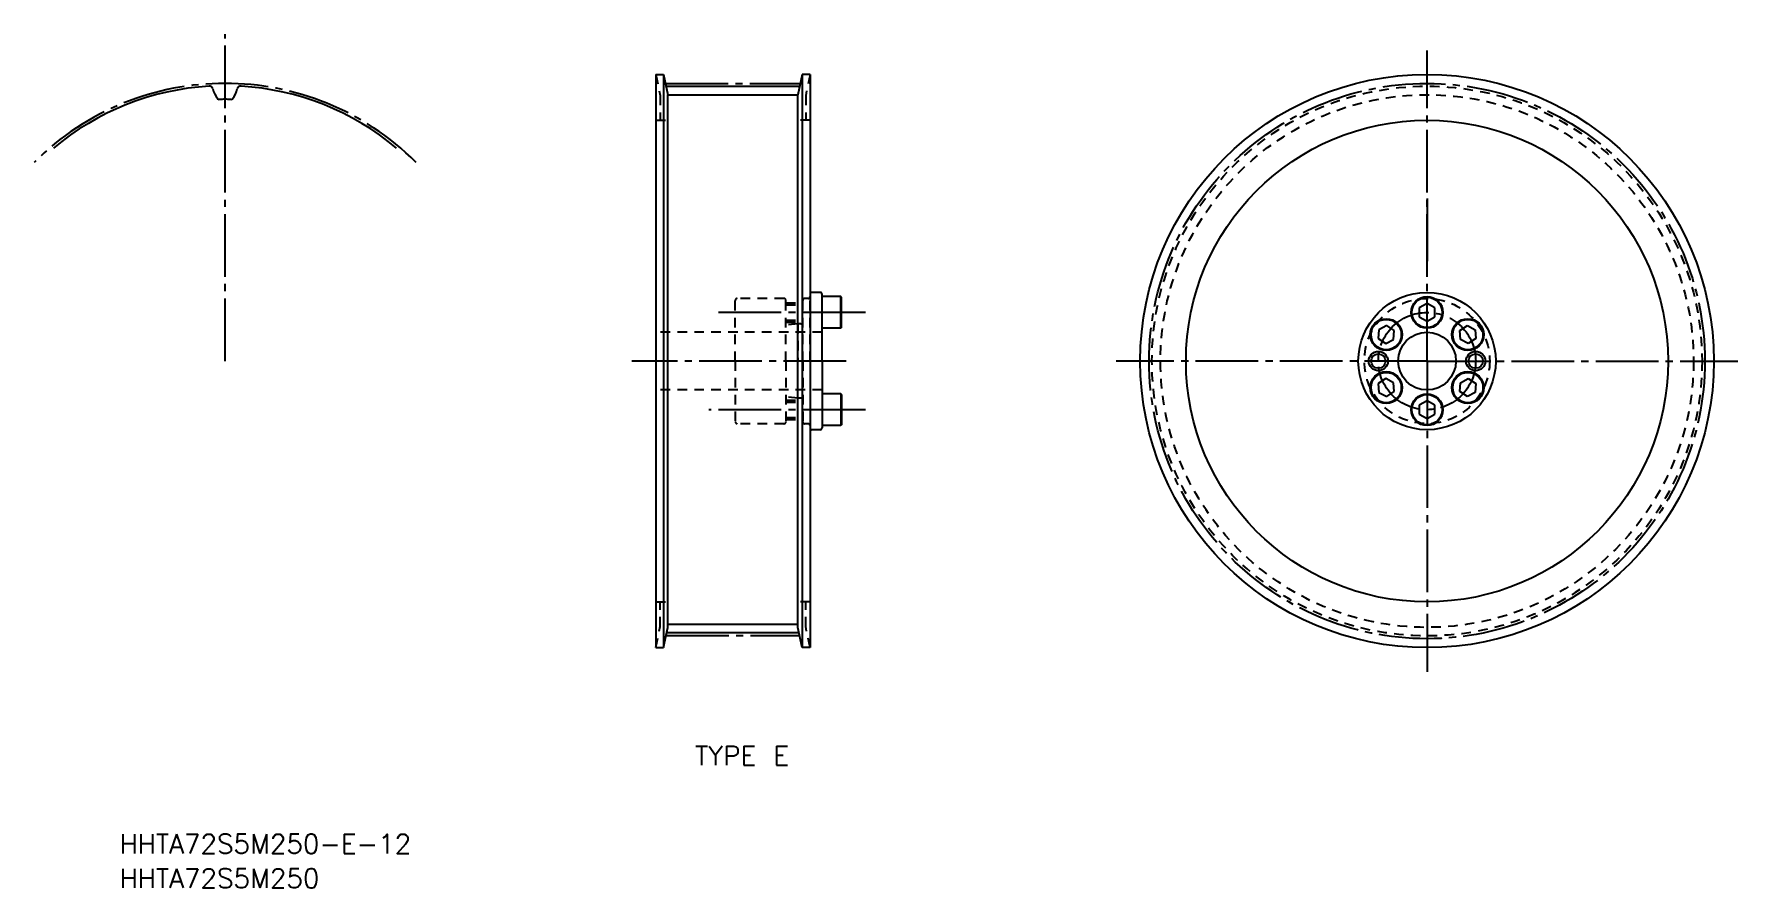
# Model space of a CAD drawing. Extents: x 45 to 399, y -114 to 63.
import ezdxf
from ezdxf.enums import TextEntityAlignment as Align

# ---------------------------------------------------------------- set-up
doc = ezdxf.new("R2010")
doc.units = 0
doc.linetypes.add('CENTER', pattern=[17.5, 13, -1.5, 1.5, -1.5])
doc.linetypes.add('DASHED', pattern=[3.5, 2, -1.5])
doc.layers.get('0').update_dxf_attribs({"linetype": 'CONTINUOUS'})
doc.layers.add('CENTER', color=1, linetype='CENTER')
doc.styles.get("Standard").update_dxf_attribs({"font": 'txt.shx', "bigfont": '@extfont2.shx'})

msp = doc.modelspace()

# ---------------------------------------------------------------- linework, layer by layer
at = {"color": 7, "linetype": 'CONTINUOUS'}
for p, q in [((174.21, 54.76), (174.21, -64.24)), ((174.21, 54.76), (175.84, 54.76)), ((175.84, 54.76), (176.71, 50.55)), ((175.84, 54.76), (175.84, -64.24)), ((204.58, 54.76), (203.71, 50.55)), ((206.21, 54.76), (204.58, 54.76)), ((204.58, 54.76), (204.58, -64.24)), ((206.21, 54.76), (206.21, -64.24)), ((176.34, 52.33), (204.08, 52.33)), ((176.71, -60.03), (176.71, 50.55)), ((203.71, -60.03), (203.71, 50.55)), ((208.31, 9.51), (206.61, 9.51)), ((208.71, -4.74), (208.71, 9.11)), ((208.71, 2.06), (208.71, 8.66)), ((212.62, 8.66), (208.71, 8.66)), ((208.71, 3.36), (208.71, 7.36)), ((212.62, 2.06), (212.62, 8.66)), ((212.71, 8.5), (212.62, 8.66)), ((212.71, 2.22), (212.71, 8.5)), ((334.21, 7.21), (332.61, 6.29)), ((335.81, 6.29), (334.21, 7.21)), ((332.61, 6.29), (332.61, 4.44)), ((332.61, 4.44), (334.21, 3.51)), ((334.21, 3.51), (335.81, 4.44)), ((335.01, 6.75), (335.01, 6.75)), ((335.41, 6.52), (335.41, 6.52)), ((335.81, 4.44), (335.81, 6.29)), ((212.62, 2.06), (208.71, 2.06)), ((212.71, 2.22), (212.62, 2.06)), ((324.19, 1.77), (324.09, -0.08)), ((325.84, 2.61), (324.19, 1.77)), ((327.39, 1.6), (325.84, 2.61)), ((327.29, -0.24), (327.39, 1.6)), ((341.03, 1.6), (342.58, 2.61)), ((341.13, -0.24), (341.03, 1.6)), ((342.58, 2.61), (344.23, 1.77)), ((344.23, 1.77), (344.33, -0.08)), ((324.09, -0.08), (325.64, -1.08)), ((325.64, -1.08), (327.29, -0.24)), ((342.78, -1.08), (341.13, -0.24)), ((344.33, -0.08), (342.78, -1.08)), ((206.21, -4.74), (206.21, -18.59)), ((208.71, -4.74), (208.71, -18.59)), ((325.64, -8.39), (324.09, -9.4)), ((324.09, -9.4), (324.19, -11.25)), ((327.29, -9.23), (325.64, -8.39)), ((327.39, -11.08), (327.29, -9.23)), ((341.03, -11.08), (341.13, -9.23)), ((341.13, -9.23), (342.78, -8.39)), ((342.78, -8.39), (344.33, -9.4)), ((344.33, -9.4), (344.23, -11.25)), ((208.71, -11.54), (208.71, -18.14)), ((212.62, -11.54), (208.71, -11.54)), ((208.71, -12.84), (208.71, -16.84)), ((212.62, -11.54), (212.62, -18.14)), ((212.71, -11.7), (212.62, -11.54)), ((212.71, -11.7), (212.71, -17.98)), ((324.19, -11.25), (325.84, -12.08)), ((325.84, -12.08), (327.39, -11.08)), ((334.21, -12.99), (332.61, -13.91)), ((332.61, -13.91), (332.61, -15.76)), ((335.81, -13.91), (334.21, -12.99)), ((335.81, -15.76), (335.81, -13.91)), ((342.58, -12.08), (341.03, -11.08)), ((344.23, -11.25), (342.58, -12.08)), ((332.61, -15.76), (334.21, -16.69)), ((334.21, -16.69), (335.81, -15.76)), ((208.31, -18.99), (206.61, -18.99)), ((212.62, -18.14), (208.71, -18.14)), ((212.71, -17.98), (212.62, -18.14)), ((175.84, -64.24), (176.71, -60.03)), ((204.58, -64.24), (203.71, -60.03)), ((176.49, -61.11), (203.93, -61.11)), ((174.21, -64.24), (175.84, -64.24)), ((206.21, -64.24), (204.58, -64.24))]:
    msp.add_line(p, q, dxfattribs=at)
at = {"color": 3, "linetype": 'DASHED'}
for p, q in [((174.21, 54.76), (175.11, 50.39)), ((206.21, 54.76), (205.31, 50.39)), ((175.11, 50.39), (175.11, 45.26)), ((205.31, 50.39), (205.31, 45.26)), ((174.21, 45.26), (176.71, 45.26)), ((206.21, 45.26), (203.71, 45.26)), ((190.71, -4.74), (190.71, 7.86)), ((200.81, 8.26), (191.11, 8.26)), ((201.21, -4.74), (201.21, 7.86)), ((201.21, 7.36), (204.71, 7.36)), ((204.71, -4.74), (204.71, 7.86)), ((205.8, 8.26), (205.11, 8.26)), ((206.21, -4.74), (206.21, 9.11)), ((201.21, 6.96), (204.71, 6.96)), ((201.21, 3.76), (204.71, 3.76)), ((208.71, 1.26), (174.21, 1.26)), ((201.21, 3.36), (204.71, 3.36)), ((203.71, 2.96), (201.21, 2.71)), ((203.71, 2.96), (203.71, -4.74)), ((204.3, 2.96), (203.71, 2.96)), ((190.71, -4.74), (190.71, -17.34)), ((201.21, -4.74), (201.21, -17.34)), ((203.71, -12.44), (203.71, -4.74)), ((204.71, -4.74), (204.71, -17.34)), ((208.71, -10.74), (174.21, -10.74)), ((203.71, -12.44), (201.21, -12.19)), ((201.21, -12.84), (204.71, -12.84)), ((201.21, -13.24), (204.71, -13.24)), ((204.3, -12.44), (203.71, -12.44)), ((201.21, -16.44), (204.71, -16.44)), ((201.21, -16.84), (204.71, -16.84)), ((200.81, -17.74), (191.11, -17.74)), ((205.8, -17.74), (205.11, -17.74)), ((174.21, -54.74), (176.71, -54.74)), ((175.11, -59.86), (175.11, -54.74)), ((206.21, -54.74), (203.71, -54.74)), ((205.31, -59.86), (205.31, -54.74)), ((174.21, -64.24), (175.11, -59.86)), ((206.21, -64.24), (205.31, -59.86))]:
    msp.add_line(p, q, dxfattribs=at)
at = {"color": 3, "linetype": 'CONTINUOUS'}
for p, q in [((176.71, 50.56), (203.71, 50.56)), ((176.71, -59.34), (203.71, -59.34))]:
    msp.add_line(p, q, dxfattribs=at)
at = {"color": 7, "linetype": 'CONTINUOUS'}
for centre, radius in [((334.21, -4.74), 59.5), ((334.21, -4.74), 50), ((334.21, -4.74), 14.25), ((334.21, 5.36), 3.3), ((334.21, 5.36), 3.14), ((325.74, 0.76), 3.3), ((325.74, 0.76), 3.14), ((342.68, 0.76), 3.3), ((342.68, 0.76), 3.14), ((334.21, -4.74), 6), ((324.11, -4.74), 1.5), ((344.31, -4.74), 1.5), ((325.74, -10.24), 3.3), ((342.68, -10.24), 3.3), ((325.74, -10.24), 3.14), ((342.68, -10.24), 3.14), ((334.21, -14.84), 3.3), ((334.21, -14.84), 3.14)]:
    msp.add_circle(centre, radius, dxfattribs=at)
at = {"color": 3, "linetype": 'DASHED'}
for radius in [57.06, 55.29, 13]:
    msp.add_circle((334.21, -4.74), radius, dxfattribs=at)
at = {"color": 3}
for centre in [(324.11, -4.74), (344.31, -4.74)]:
    msp.add_circle(centre, 2, dxfattribs=at)
at = {"color": 7, "linetype": 'CONTINUOUS'}
for centre, radius, start, end in [((84.85, -2.91), 55.34, 93.4319, 130), ((81.58, 51.58), 0.75, 14.0967, 93.4319), ((87.45, 53.05), 5.3, 194.0967, 218.7899), ((83.63, 49.98), 0.4, 218.7899, 271.3205), ((84.85, -2.91), 52.51, 90, 91.3205), ((84.85, -2.91), 52.51, 88.6795, 90), ((86.07, 49.98), 0.4, 268.6795, 321.2101), ((82.25, 53.05), 5.3, 321.2101, 345.9033), ((88.11, 51.58), 0.75, 86.5681, 165.9033), ((84.85, -2.91), 55.34, 50, 86.5681), ((206.61, 9.11), 0.4, 89.9999, 179.9999), ((208.31, 9.11), 0.4, 359.9999, 89.9999), ((206.61, -18.59), 0.4, 179.9999, 269.9999), ((208.31, -18.59), 0.4, 269.9999, 359.9999)]:
    msp.add_arc(centre, radius, start, end, dxfattribs=at)
at = {"color": 3, "linetype": 'DASHED'}
for centre, radius, start, end in [((191.11, 7.86), 0.4, 89.9999, 179.9999), ((200.81, 7.86), 0.4, 359.9999, 89.9999), ((205.11, 7.86), 0.4, 89.9999, 179.9999), ((205.8, 8.67), 0.41, 269.9999, 359.9999), ((204.3, 3.37), 0.41, 269.9999, 359.9999), ((204.3, -12.85), 0.41, 359.9999, 89.9999), ((191.11, -17.34), 0.4, 179.9999, 269.9999), ((200.81, -17.34), 0.4, 269.9999, 359.9999), ((205.11, -17.34), 0.4, 179.9999, 269.9999), ((205.8, -18.15), 0.41, 359.9999, 89.9999)]:
    msp.add_arc(centre, radius, start, end, dxfattribs=at)
at = {"layer": 'CENTER', "color": 1, "linetype": 'CENTER'}
for p, q in [((84.85, -4.74), (84.85, 63.15)), ((334.21, -4.74), (334.21, 59.76)), ((176.23, 52.9), (204.19, 52.9)), ((334.21, 29.01), (334.21, 14.51)), ((217.71, 5.36), (185.71, 5.36)), ((213.71, -4.74), (169.21, -4.74)), ((334.21, -4.74), (269.71, -4.74)), ((334.21, -4.74), (334.21, -69.24)), ((334.21, -4.74), (398.71, -4.74)), ((217.71, -14.84), (185.21, -14.84)), ((176.37, -61.69), (204.05, -61.69))]:
    msp.add_line(p, q, dxfattribs=at)
for radius in [57.64, 10.1]:
    msp.add_circle((334.21, -4.74), radius, dxfattribs=at)
msp.add_arc((84.85, -3.12), 56.03, 45, 135, dxfattribs=at)

# ---------------------------------------------------------------- texts
at = {"color": 7, "linetype": 'CONTINUOUS'}
msp.add_text('TYPE E', height=4, dxfattribs=at).set_placement((192.1, -86.67), align=Align.MIDDLE_CENTER)
for s, p in [('HHTA72S5M250-E-12', (62.95, -106.97)), ('HHTA72S5M250', (62.95, -114.13))]:
    msp.add_text(s, height=4, dxfattribs=at).set_placement(p)

doc.saveas('drawing.dxf')
